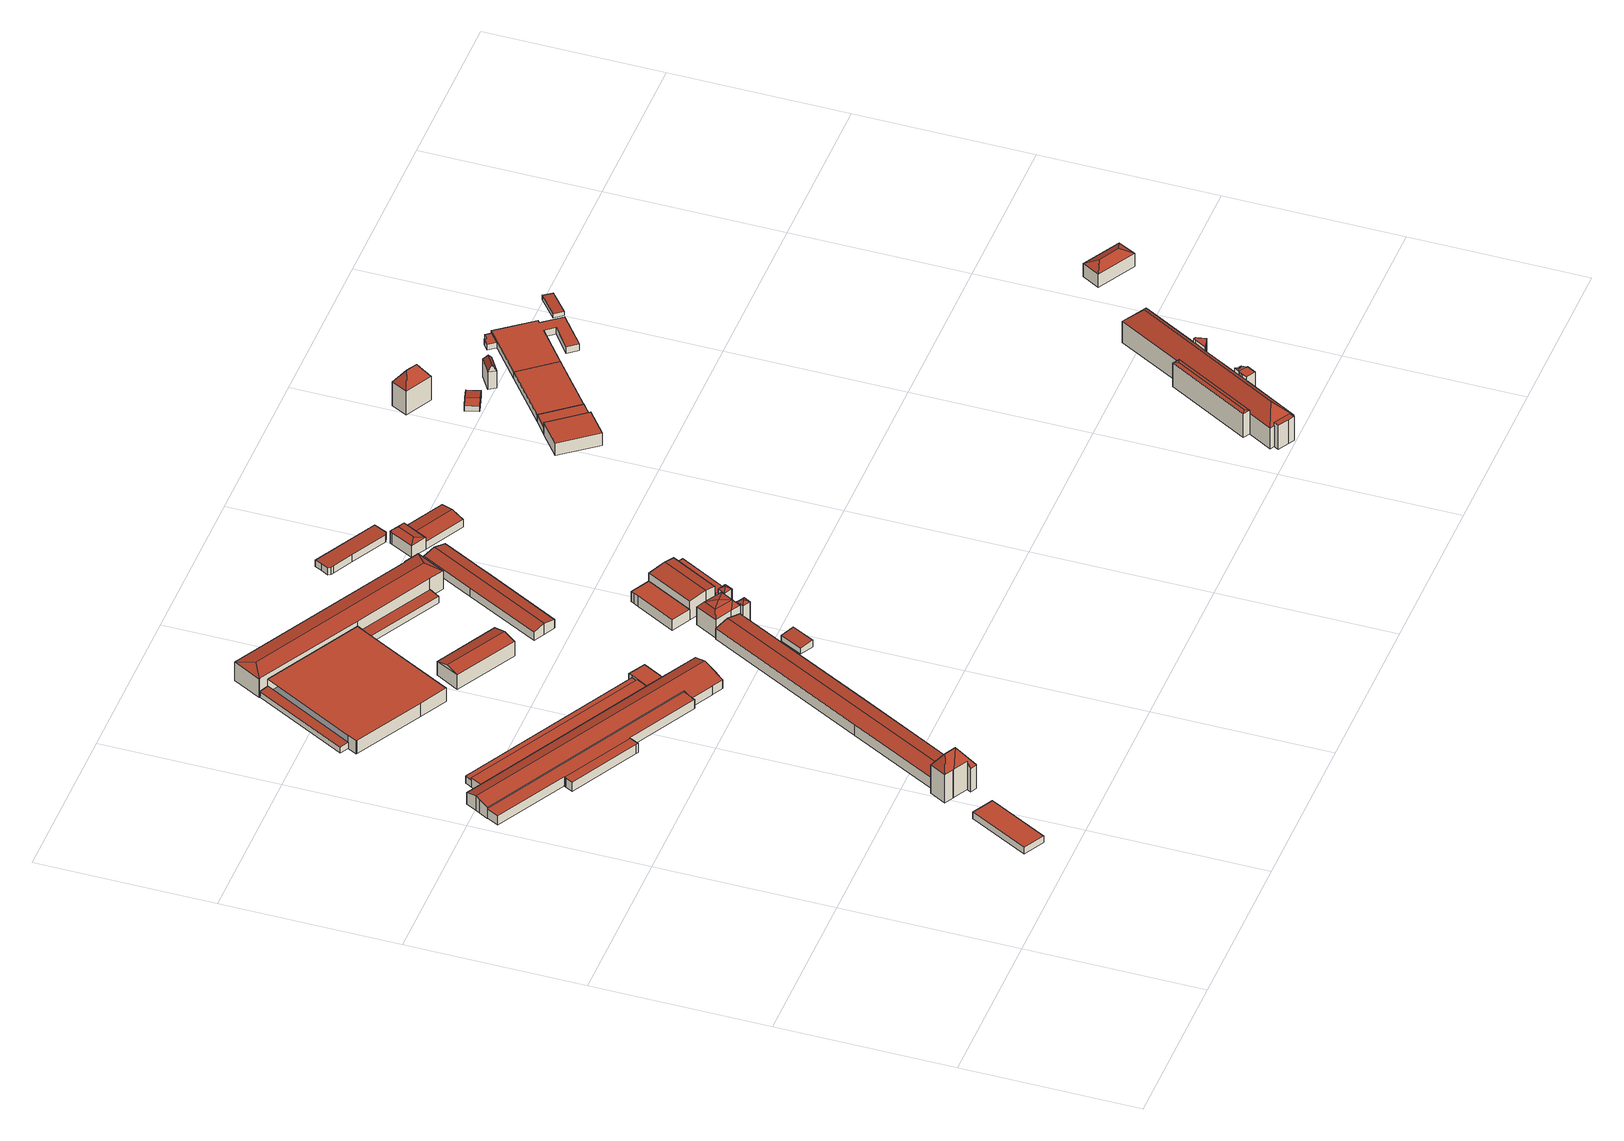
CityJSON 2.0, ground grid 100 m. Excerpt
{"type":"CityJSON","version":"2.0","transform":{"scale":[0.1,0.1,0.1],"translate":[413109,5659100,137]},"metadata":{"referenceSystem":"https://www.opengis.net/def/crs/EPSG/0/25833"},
"CityObjects":{
"building1":{"type":"Building","attributes":{"Dachtyp_tdc":"tdcLeanToRoof","Gemeindeschluessel":14612000,"Dachneigung":0,"QualitaetDacherkennung":100,"Geometrietyp2DReferenz":"3000","measuredHeight":4.29,"function":"31001_2463","roofType":"2100"},"geometry":[{"type":"Solid","lod":"2","boundaries":[[[[0,1,2,3]],[[1,4,5,2]],[[4,6,7,5]],[[6,0,3,7]],[[6,4,1,0]],[[3,2,5,7]]]],"semantics":{"surfaces":[{"type":"WallSurface"},{"type":"RoofSurface"},{"type":"GroundSurface"}],"values":[[0,0,0,0,1,2]]}}]},
"building2":{"type":"Building","attributes":{"Dachtyp_tdc":"tdcHipRoof","Gemeindeschluessel":14612000,"Dachneigung":55.74,"QualitaetDacherkennung":100,"Geometrietyp2DReferenz":"3000","measuredHeight":26.6,"function":"31001_9998","roofType":"3200"},"geometry":[{"type":"Solid","lod":"2","boundaries":[[[[8,9,10,11]],[[9,12,13,10]],[[12,14,15,13]],[[14,16,17,15]],[[16,18,19,17]],[[18,20,21,19]],[[20,22,23,21]],[[22,24,25,23]],[[24,26,27,25]],[[26,28,29,27]],[[28,30,31,29]],[[30,32,33,31]],[[32,8,11,33]],[[28,26,24,22,34]],[[16,14,35]],[[22,20,35,34]],[[20,18,16,35]],[[14,12,9,34,35]],[[9,8,32,30,28,34]],[[11,10,13,15,17,19,21,23,25,27,29,31,33]]]],"semantics":{"surfaces":[{"type":"WallSurface"},{"type":"RoofSurface"},{"type":"GroundSurface"}],"values":[[0,0,0,0,0,0,0,0,0,0,0,0,0,1,1,1,1,1,1,2]]}}]},
"building3":{"type":"Building","attributes":{"Gemeindeschluessel":14612000,"QualitaetDacherkennung":100,"Geometrietyp2DReferenz":"3000","function":"31001_9998","roofType":"9999"},"children":["building3-1","building3-2","building3-3"]},
"building3-1":{"type":"BuildingPart","attributes":{"Dachtyp_tdc":"tdcGableRoof","Dachneigung":16.33,"QualitaetDacherkennung":100,"Geometrietyp2DReferenz":"3000","measuredHeight":9.62,"roofType":"3100"},"parents":["building3"],"geometry":[{"type":"MultiSurface","lod":"2","boundaries":[[[36,37,38,39]],[[37,40,41,38]],[[40,42,43,41]],[[42,44,45,43]],[[44,46,47,45]],[[46,48,49,47]],[[48,50,51,49]],[[50,52,53,51]],[[52,54,55,53]],[[54,56,57,55]],[[56,58,59,57]],[[58,60,61,62,59]],[[63,64,65,66]],[[63,67,68,64]],[[67,69,70,68]],[[69,71,72,70]],[[71,73,74,72]],[[73,36,39,74]],[[69,67,63,75,76,77,60,58,56,54,52,50,48,46,44]],[[44,42,40,37,36,73,71,69]],[[39,38,41,43,45,47,49,51,53,55,57,59,62,78,79,64,68,70,72,74]]],"semantics":{"surfaces":[{"type":"WallSurface"},{"type":"RoofSurface"},{"type":"GroundSurface"}],"values":[0,0,0,0,0,0,0,0,0,0,0,0,0,0,0,0,0,0,1,1,2]}}]},
"building3-2":{"type":"BuildingPart","attributes":{"Dachtyp_tdc":"tdcPolyFlatRoof","Dachneigung":0,"QualitaetDacherkennung":100,"Geometrietyp2DReferenz":"3000","measuredHeight":5.98,"roofType":"1000"},"parents":["building3"],"geometry":[{"type":"MultiSurface","lod":"2","boundaries":[[[80,81,82,83]],[[81,84,85,82]],[[84,86,87,85]],[[86,88,89,87]],[[88,90,91,89]],[[92,93,94,95]],[[93,96,97,94]],[[96,98,99,97]],[[98,66,65,99]],[[100,80,83,61,60]],[[100,77,101,102,66,98,96,93,92,103,90,88,86,84,81,80]],[[83,82,85,87,89,91,104,95,94,97,99,65,105,106,61]]],"semantics":{"surfaces":[{"type":"WallSurface"},{"type":"RoofSurface"},{"type":"GroundSurface"}],"values":[0,0,0,0,0,0,0,0,0,0,1,2]}}]},
"building3-3":{"type":"BuildingPart","attributes":{"Dachtyp_tdc":"tdcPolyFlatRoof","Dachneigung":0,"QualitaetDacherkennung":100,"Geometrietyp2DReferenz":"3000","measuredHeight":6,"roofType":"1000"},"parents":["building3"],"geometry":[{"type":"MultiSurface","lod":"2","boundaries":[[[107,108,109,110]],[[108,92,95,109]],[[90,111,112,91]],[[111,113,114,112]],[[113,115,116,114]],[[115,107,110,116]],[[115,113,111,90,103,92,108,107]],[[110,109,95,104,91,112,114,116]]],"semantics":{"surfaces":[{"type":"WallSurface"},{"type":"RoofSurface"},{"type":"GroundSurface"}],"values":[0,0,0,0,0,0,1,2]}}]},
"building4":{"type":"Building","attributes":{"Gemeindeschluessel":14612000,"QualitaetDacherkennung":100,"Geometrietyp2DReferenz":"3000","function":"31001_9998","roofType":"9999"},"children":["building4-1","building4-2"]},
"building4-1":{"type":"BuildingPart","attributes":{"Dachtyp_tdc":"tdcLeanToRoof","Dachneigung":0,"QualitaetDacherkennung":100,"Geometrietyp2DReferenz":"3000","measuredHeight":4.91,"roofType":"2100"},"parents":["building4"],"geometry":[{"type":"MultiSurface","lod":"2","boundaries":[[[117,118,119,120]],[[118,121,122,119]],[[121,118,117,123]],[[124,120,119,122]],[[123,117,120,124]]],"semantics":{"surfaces":[{"type":"WallSurface"},{"type":"RoofSurface"},{"type":"GroundSurface"}],"values":[0,0,1,2,0]}}]},
"building4-2":{"type":"BuildingPart","attributes":{"Dachtyp_tdc":"tdcLeanToRoof","Dachneigung":0,"QualitaetDacherkennung":100,"Geometrietyp2DReferenz":"3000","measuredHeight":5.97,"roofType":"2100"},"parents":["building4"],"geometry":[{"type":"MultiSurface","lod":"2","boundaries":[[[125,126,127,122,121]],[[126,128,129,127]],[[128,130,123,124,129]],[[130,128,126,125]],[[122,127,129,124]]],"semantics":{"surfaces":[{"type":"WallSurface"},{"type":"RoofSurface"},{"type":"GroundSurface"}],"values":[0,0,0,1,2]}}]},
"building5":{"type":"Building","attributes":{"Gemeindeschluessel":14612000,"Geometrietyp2DReferenz":"3000","function":"31001_2000","roofType":"9999"},"children":["building5-1","building5-2"]},
"building5-1":{"type":"BuildingPart","attributes":{"Dachtyp_tdc":"tdcPolyFlatRoof","Dachneigung":5.39,"QualitaetDacherkennung":80,"Geometrietyp2DReferenz":"3000","measuredHeight":4.21,"roofType":"2100"},"parents":["building5"],"geometry":[{"type":"MultiSurface","lod":"2","boundaries":[[[131,132,133,134]],[[132,131,135,136]],[[137,138,134,133]],[[136,135,138,137]],[[135,131,134,138]]],"semantics":{"surfaces":[{"type":"WallSurface"},{"type":"RoofSurface"},{"type":"GroundSurface"}],"values":[0,1,2,0,0]}}]},
"building5-2":{"type":"BuildingPart","attributes":{"Dachtyp_tdc":"tdcPolyFlatRoof","Dachneigung":0,"QualitaetDacherkennung":32,"Geometrietyp2DReferenz":"3000","measuredHeight":8.88,"roofType":"1000"},"parents":["building5"],"geometry":[{"type":"MultiSurface","lod":"2","boundaries":[[[139,140,141,133,132]],[[140,142,143,141]],[[142,144,145,143]],[[144,146,147,145]],[[146,148,149,147]],[[148,150,151,149]],[[150,152,136,137,151]],[[150,148,146,144,142,140,139,152]],[[137,133,141,143,145,147,149,151]]],"semantics":{"surfaces":[{"type":"WallSurface"},{"type":"RoofSurface"},{"type":"GroundSurface"}],"values":[0,0,0,0,0,0,0,1,2]}}]},
"building6":{"type":"Building","attributes":{"Dachtyp_tdc":"tdcGableRoof","Gemeindeschluessel":14612000,"Dachneigung":13.16,"QualitaetDacherkennung":100,"Geometrietyp2DReferenz":"3000","measuredHeight":9.13,"function":"31001_9998","roofType":"3100"},"geometry":[{"type":"Solid","lod":"2","boundaries":[[[[153,154,155,156]],[[154,157,158,155]],[[157,159,160,158]],[[159,161,162,160]],[[161,163,164,162]],[[163,165,166,164]],[[165,167,168,166]],[[167,169,170,168]],[[169,153,156,170]],[[165,163,161,159,157,154]],[[154,153,169,167,165]],[[156,155,158,160,162,164,166,168,170]]]],"semantics":{"surfaces":[{"type":"WallSurface"},{"type":"RoofSurface"},{"type":"GroundSurface"}],"values":[[0,0,0,0,0,0,0,0,0,1,1,2]]}}]},
"building7":{"type":"Building","attributes":{"Dachtyp_tdc":"tdcLeanToRoof","Gemeindeschluessel":14612000,"Dachneigung":0,"QualitaetDacherkennung":100,"Geometrietyp2DReferenz":"3000","measuredHeight":6.15,"function":"31001_9998","roofType":"2100"},"geometry":[{"type":"Solid","lod":"2","boundaries":[[[[171,172,38,173]],[[172,126,39,38]],[[126,174,175,39]],[[174,176,177,175]],[[176,171,173,177]],[[176,174,126,172,171]],[[173,38,39,175,177]]]],"semantics":{"surfaces":[{"type":"WallSurface"},{"type":"RoofSurface"},{"type":"GroundSurface"}],"values":[[0,0,0,0,0,1,2]]}}]},
"building8":{"type":"Building","attributes":{"Dachtyp_tdc":"tdcGableRoof","Gemeindeschluessel":14612000,"Dachneigung":15.53,"QualitaetDacherkennung":88,"Geometrietyp2DReferenz":"3000","measuredHeight":11.52,"function":"31001_2000","roofType":"3100"},"geometry":[{"type":"Solid","lod":"2","boundaries":[[[[178,179,180,181]],[[179,182,183,180]],[[182,184,185,183]],[[184,178,181,185]],[[182,179,186]],[[178,184,187]],[[179,178,187,186]],[[184,182,186,187]],[[181,180,183,185]]]],"semantics":{"surfaces":[{"type":"WallSurface"},{"type":"RoofSurface"},{"type":"GroundSurface"}],"values":[[0,0,0,0,0,0,1,1,2]]}}]},
"building9":{"type":"Building","attributes":{"Dachtyp_tdc":"tdcFreeFormRoof","Gemeindeschluessel":14612000,"Dachneigung":11.73,"QualitaetDacherkennung":94,"Geometrietyp2DReferenz":"3000","measuredHeight":14.1,"function":"31001_2000","roofType":"5000"},"geometry":[{"type":"Solid","lod":"2","boundaries":[[[[188,189,190,191]],[[189,192,193,190]],[[192,194,195,193]],[[194,196,197,195]],[[196,198,199,197]],[[198,200,201,199]],[[200,202,203,201]],[[202,204,205,203]],[[204,188,191,205]],[[206,207,204,202]],[[192,208,194]],[[194,208,206,202,200,198,196]],[[192,189,209,207,206,208]],[[204,207,209,188]],[[188,209,189]],[[191,190,193,195,197,199,201,203,205]]]],"semantics":{"surfaces":[{"type":"WallSurface"},{"type":"RoofSurface"},{"type":"GroundSurface"}],"values":[[0,0,0,0,0,0,0,0,0,1,1,1,1,0,0,2]]}}]},
"building10":{"type":"Building","attributes":{"Dachtyp_tdc":"tdcLeanToRoof","Gemeindeschluessel":14612000,"Dachneigung":5.66,"QualitaetDacherkennung":100,"Geometrietyp2DReferenz":"3000","measuredHeight":4.51,"function":"31001_9998","roofType":"2100"},"geometry":[{"type":"Solid","lod":"2","boundaries":[[[[210,211,212,213]],[[211,214,215,212]],[[214,216,217,215]],[[216,210,213,217]],[[216,214,211,210]],[[213,212,215,217]]]],"semantics":{"surfaces":[{"type":"WallSurface"},{"type":"RoofSurface"},{"type":"GroundSurface"}],"values":[[0,0,0,0,1,2]]}}]},
"building11":{"type":"Building","attributes":{"Dachtyp_tdc":"tdcPolyFlatRoof","Gemeindeschluessel":14612000,"Dachneigung":5.67,"QualitaetDacherkennung":81,"Geometrietyp2DReferenz":"3000","measuredHeight":5.1,"function":"31001_2000","roofType":"2100"},"geometry":[{"type":"Solid","lod":"2","boundaries":[[[[218,219,199,220]],[[219,221,197,199]],[[221,222,223,197]],[[222,218,220,223]],[[222,221,219,218]],[[220,199,197,223]]]],"semantics":{"surfaces":[{"type":"WallSurface"},{"type":"RoofSurface"},{"type":"GroundSurface"}],"values":[[0,0,0,0,1,2]]}}]},
"building12":{"type":"Building","attributes":{"Gemeindeschluessel":14612000,"QualitaetDacherkennung":100,"Geometrietyp2DReferenz":"3000","function":"31001_9998","roofType":"9999"},"children":["building12-1","building12-2","building12-3","building12-4"]},
"building12-1":{"type":"BuildingPart","attributes":{"Dachtyp_tdc":"tdcCutHipRoof","Dachneigung":0,"QualitaetDacherkennung":100,"Geometrietyp2DReferenz":"3000","measuredHeight":15.32,"roofType":"9999"},"parents":["building12"],"geometry":[{"type":"MultiSurface","lod":"2","boundaries":[[[224,225,226,227]],[[225,228,229,226]],[[228,230,231,229]],[[230,232,233,231]],[[232,234,235,233]],[[236,237,238]],[[237,239,240,241,238]],[[242,243,244]],[[242,245,246,243]],[[245,224,227,246]],[[225,224,247,248]],[[234,232,230,228,248,249]],[[228,225,248]],[[242,250,251,239,237,236,234,249,252]],[[224,245,252,247]],[[245,242,252]],[[227,226,229,231,233,235,238,241,243,246]]],"semantics":{"surfaces":[{"type":"WallSurface"},{"type":"RoofSurface"},{"type":"GroundSurface"}],"values":[0,0,0,0,0,0,0,0,0,0,1,1,1,1,1,1,2]}}]},
"building12-2":{"type":"BuildingPart","attributes":{"Dachtyp_tdc":"tdcPyramidRoof","Dachneigung":15.28,"QualitaetDacherkennung":100,"Geometrietyp2DReferenz":"3000","measuredHeight":1.1,"roofType":"3500"},"parents":["building12"],"geometry":[{"type":"MultiSurface","lod":"2","boundaries":[[[249,248,253]],[[252,249,253]],[[247,252,253]],[[248,247,253]]],"semantics":{"surfaces":[{"type":"RoofSurface"}],"values":[0,0,0,0]}}]},
"building12-3":{"type":"BuildingPart","attributes":{"Dachtyp_tdc":"tdcPyramidRoof","Dachneigung":34.06,"QualitaetDacherkennung":100,"Geometrietyp2DReferenz":"3000","measuredHeight":14.38,"roofType":"3500"},"parents":["building12"],"geometry":[{"type":"MultiSurface","lod":"2","boundaries":[[[254,255,256,233]],[[255,257,258,256]],[[257,259,260,258]],[[259,261,260]],[[261,262,263,260]],[[262,264,265,263]],[[264,266,238,265]],[[266,236,238]],[[267,254,233,235,234]],[[261,259,257,255,268]],[[264,262,261,268]],[[266,264,268]],[[255,254,267,266,268]],[[233,256,258,260,263,265,238,235]]],"semantics":{"surfaces":[{"type":"WallSurface"},{"type":"RoofSurface"},{"type":"GroundSurface"}],"values":[0,0,0,0,0,0,0,0,0,1,1,1,1,2]}}]},
"building12-4":{"type":"BuildingPart","attributes":{"Dachtyp_tdc":"tdcPyramidRoof","Dachneigung":34.48,"QualitaetDacherkennung":100,"Geometrietyp2DReferenz":"3000","measuredHeight":14.36,"roofType":"3500"},"parents":["building12"],"geometry":[{"type":"MultiSurface","lod":"2","boundaries":[[[269,270,271,272]],[[270,273,274,271]],[[273,275,276,274]],[[275,277,244,276]],[[277,242,244]],[[278,279,280,279,281]],[[273,270,269,278,281]],[[275,273,281]],[[279,277,275,281]],[[282,240,282,283,272,271,274,276,244]],[[279,280,251,240,282,250]],[[280,279,282,240,239]],[[279,278,283,282]],[[278,269,272,283]]],"semantics":{"surfaces":[{"type":"WallSurface"},{"type":"RoofSurface"},{"type":"GroundSurface"}],"values":[0,0,0,0,0,1,1,1,1,2,0,0,0,0]}}]},
"building13":{"type":"Building","attributes":{"Dachtyp_tdc":"tdcLeanToRoof","Gemeindeschluessel":14612000,"Dachneigung":0,"QualitaetDacherkennung":100,"Geometrietyp2DReferenz":"3000","measuredHeight":6.89,"function":"31001_9998","roofType":"2100"},"geometry":[{"type":"Solid","lod":"2","boundaries":[[[[284,285,286,287]],[[285,288,289,286]],[[288,290,291,289]],[[290,292,293,291]],[[292,294,295,293]],[[294,284,287,295]],[[294,292,290,288,285,284]],[[287,286,289,291,293,295]]]],"semantics":{"surfaces":[{"type":"WallSurface"},{"type":"RoofSurface"},{"type":"GroundSurface"}],"values":[[0,0,0,0,0,0,1,2]]}}]},
"building14":{"type":"Building","attributes":{"Dachtyp_tdc":"tdcGableRoof","Gemeindeschluessel":14612000,"Dachneigung":13.91,"QualitaetDacherkennung":52,"Geometrietyp2DReferenz":"3000","measuredHeight":7.28,"function":"31001_2000","roofType":"3100"},"geometry":[{"type":"Solid","lod":"2","boundaries":[[[[296,297,298,299]],[[297,300,301,298]],[[300,302,303,301]],[[302,304,305,303]],[[304,306,307,305]],[[306,308,309,307]],[[308,310,311,309]],[[310,312,313,311]],[[312,314,315,313]],[[314,296,299,315]],[[310,308,306,304,302]],[[302,300,297,296,314,312,310]],[[299,298,301,303,305,307,309,311,313,315]]]],"semantics":{"surfaces":[{"type":"WallSurface"},{"type":"RoofSurface"},{"type":"GroundSurface"}],"values":[[0,0,0,0,0,0,0,0,0,0,1,1,2]]}}]},
"building15":{"type":"Building","attributes":{"Dachtyp_tdc":"tdcGableRoof","Gemeindeschluessel":14612000,"Dachneigung":6.06,"QualitaetDacherkennung":100,"Geometrietyp2DReferenz":"3000","measuredHeight":13.35,"function":"31001_9998","roofType":"3100"},"geometry":[{"type":"Solid","lod":"2","boundaries":[[[[316,317,286,318]],[[317,319,287,286]],[[319,320,321,287]],[[320,322,323,321]],[[322,324,325,323]],[[324,316,318,325]],[[320,319,317,316]],[[316,324,322,320]],[[318,286,287,321,323,325]]]],"semantics":{"surfaces":[{"type":"WallSurface"},{"type":"RoofSurface"},{"type":"GroundSurface"}],"values":[[0,0,0,0,0,0,1,1,2]]}}]},
"building16":{"type":"Building","attributes":{"Dachtyp_tdc":"tdcLeanToRoof","Gemeindeschluessel":14612000,"Dachneigung":0,"QualitaetDacherkennung":100,"Geometrietyp2DReferenz":"3000","measuredHeight":8.38,"function":"31001_9998","roofType":"2100"},"geometry":[{"type":"Solid","lod":"2","boundaries":[[[[326,327,328,329]],[[327,330,331,328]],[[330,332,333,331]],[[332,334,335,333]],[[334,326,329,335]],[[334,332,330,327,326]],[[329,328,331,333,335]]]],"semantics":{"surfaces":[{"type":"WallSurface"},{"type":"RoofSurface"},{"type":"GroundSurface"}],"values":[[0,0,0,0,0,1,2]]}}]},
"building17":{"type":"Building","attributes":{"Dachtyp_tdc":"tdcPolyFlatRoof","Gemeindeschluessel":14612000,"Dachneigung":2.64,"QualitaetDacherkennung":80,"Geometrietyp2DReferenz":"3000","measuredHeight":4.69,"function":"31001_2000","roofType":"2100"},"geometry":[{"type":"Solid","lod":"2","boundaries":[[[[336,337,338,339]],[[337,340,341,338]],[[340,342,343,341]],[[342,344,345,343]],[[344,346,347,345]],[[346,348,349,347]],[[348,350,351,349]],[[350,352,353,351]],[[352,336,339,353]],[[352,350,348,346,344,342,340,337,336]],[[339,338,341,343,345,347,349,351,353]]]],"semantics":{"surfaces":[{"type":"WallSurface"},{"type":"RoofSurface"},{"type":"GroundSurface"}],"values":[[0,0,0,0,0,0,0,0,0,1,2]]}}]},
"building18":{"type":"Building","attributes":{"Dachtyp_tdc":"tdcFreeFormRoof","Gemeindeschluessel":14612000,"Dachneigung":10.06,"QualitaetDacherkennung":84,"Geometrietyp2DReferenz":"3000","measuredHeight":8.62,"function":"31001_2000","roofType":"5000"},"geometry":[{"type":"Solid","lod":"2","boundaries":[[[[354,355,356,357]],[[355,358,359,356]],[[358,360,361,359]],[[360,362,363,361]],[[362,354,357,363]],[[362,364,365]],[[354,366,355]],[[365,364,360,358,355,366]],[[354,362,365,366]],[[362,360,364]],[[357,356,359,361,363]]]],"semantics":{"surfaces":[{"type":"WallSurface"},{"type":"RoofSurface"},{"type":"GroundSurface"}],"values":[[0,0,0,0,0,1,1,1,1,0,2]]}}]},
"building19":{"type":"Building","attributes":{"Dachtyp_tdc":"tdcGableRoof","Gemeindeschluessel":14612000,"Dachneigung":10.04,"QualitaetDacherkennung":62,"Geometrietyp2DReferenz":"3000","measuredHeight":6.48,"function":"31001_2000","roofType":"3100"},"geometry":[{"type":"Solid","lod":"2","boundaries":[[[[367,368,357,369]],[[368,370,363,357]],[[370,371,372,363]],[[371,367,369,372]],[[370,368,373]],[[367,371,374]],[[368,367,374,373]],[[371,370,373,374]],[[369,357,363,372]]]],"semantics":{"surfaces":[{"type":"WallSurface"},{"type":"RoofSurface"},{"type":"GroundSurface"}],"values":[[0,0,0,0,0,0,1,1,2]]}}]},
"building20":{"type":"Building","attributes":{"Dachtyp_tdc":"tdcPolyFlatRoof","Gemeindeschluessel":14612000,"Dachneigung":0,"QualitaetDacherkennung":82,"Geometrietyp2DReferenz":"3000","measuredHeight":8.18,"function":"31001_2000","roofType":"1000"},"geometry":[{"type":"Solid","lod":"2","boundaries":[[[[375,376,377,378]],[[376,379,380,377]],[[379,381,382,380]],[[381,375,378,382]],[[381,379,376,375]],[[378,377,380,382]]]],"semantics":{"surfaces":[{"type":"WallSurface"},{"type":"RoofSurface"},{"type":"GroundSurface"}],"values":[[0,0,0,0,1,2]]}}]},
"building21":{"type":"Building","attributes":{"Dachtyp_tdc":"tdcPolyFlatRoof","Gemeindeschluessel":14612000,"Dachneigung":0,"QualitaetDacherkennung":88,"Geometrietyp2DReferenz":"3000","measuredHeight":4.68,"function":"31001_2000","roofType":"1000"},"geometry":[{"type":"Solid","lod":"2","boundaries":[[[[383,384,385,386]],[[384,387,388,385]],[[387,389,390,388]],[[389,383,386,390]],[[389,387,384,383]],[[386,385,388,390]]]],"semantics":{"surfaces":[{"type":"WallSurface"},{"type":"RoofSurface"},{"type":"GroundSurface"}],"values":[[0,0,0,0,1,2]]}}]},
"building22":{"type":"Building","attributes":{"Dachtyp_tdc":"tdcFreeFormRoof","Gemeindeschluessel":14612000,"Dachneigung":56.58,"QualitaetDacherkennung":81,"Geometrietyp2DReferenz":"3000","measuredHeight":23.58,"function":"31001_9998","roofType":"5000"},"geometry":[{"type":"Solid","lod":"2","boundaries":[[[[391,392,393,394]],[[392,395,396,393]],[[395,397,398,396]],[[397,399,400,398]],[[399,391,394,400]],[[401,397,395]],[[391,399,402,403,392]],[[392,403,401,395]],[[403,402,397,401]],[[399,397,402]],[[394,393,396,398,400]]]],"semantics":{"surfaces":[{"type":"WallSurface"},{"type":"RoofSurface"},{"type":"GroundSurface"}],"values":[[0,0,0,0,0,1,1,1,1,0,2]]}}]},
"building23":{"type":"Building","attributes":{"Gemeindeschluessel":14612000,"Dachtyp_tdc":"tdcGableRoof","Dachneigung":11.52,"QualitaetDacherkennung":11,"Geometrietyp2DReferenz":"3000","measuredHeight":5.44,"function":"31001_2000","roofType":"3100"},"geometry":[{"type":"Solid","lod":"2","boundaries":[[[[404,405,406,407]],[[405,408,409,406]],[[408,410,411,409]],[[410,404,407,411]],[[408,405,412]],[[404,410,413]],[[405,404,413,412]],[[410,408,412,413]],[[407,406,409,411]]]],"semantics":{"surfaces":[{"type":"WallSurface"},{"type":"RoofSurface"},{"type":"GroundSurface"}],"values":[[0,0,0,0,0,0,1,1,2]]}}]},
"building24":{"type":"Building","attributes":{"Dachtyp_tdc":"tdcPolyFlatRoof","Gemeindeschluessel":14612000,"Dachneigung":0,"QualitaetDacherkennung":42,"Geometrietyp2DReferenz":"3000","measuredHeight":4.27,"function":"31001_2000","roofType":"1000"},"geometry":[{"type":"Solid","lod":"2","boundaries":[[[[414,415,386,416]],[[415,417,390,386]],[[417,418,419,390]],[[418,414,416,419]],[[418,417,415,414]],[[416,386,390,419]]]],"semantics":{"surfaces":[{"type":"WallSurface"},{"type":"RoofSurface"},{"type":"GroundSurface"}],"values":[[0,0,0,0,1,2]]}}]},
"building25":{"type":"Building","attributes":{"Dachtyp_tdc":"tdcFreeFormRoof","Gemeindeschluessel":14612000,"Dachneigung":61.06,"QualitaetDacherkennung":7,"Geometrietyp2DReferenz":"3000","measuredHeight":15.74,"function":"31001_2000","roofType":"5000"},"geometry":[{"type":"Solid","lod":"2","boundaries":[[[[420,421,422,423]],[[421,424,425,422]],[[424,426,427,425]],[[426,420,423,427]],[[428,429,426,424]],[[428,424,421]],[[429,428,421,420]],[[429,420,426]],[[423,422,425,427]]]],"semantics":{"surfaces":[{"type":"WallSurface"},{"type":"RoofSurface"},{"type":"GroundSurface"}],"values":[[0,0,0,0,1,1,1,0,2]]}}]},
"building26":{"type":"Building","attributes":{"name":"Graf-Stauffenberg-Kaserne","Gemeindeschluessel":14612000,"Geometrietyp2DReferenz":"3000","function":"31001_3073","roofType":"9999"},"children":["building26-1","building26-2","building26-3","building26-4","building26-5","building26-6","building26-7"]},
"building26-1":{"type":"BuildingPart","attributes":{"Dachtyp_tdc":"tdcPolyFlatRoof","Dachneigung":0,"QualitaetDacherkennung":55,"Geometrietyp2DReferenz":"3000","measuredHeight":4.3,"roofType":"1000"},"parents":["building26"],"geometry":[{"type":"MultiSurface","lod":"2","boundaries":[[[430,431,432,433]],[[431,434,435,432]],[[434,436,437,435]],[[436,438,439,437]],[[438,440,441,439]],[[440,442,443,441]],[[442,444,445,443]],[[442,440,438,436,434,431,430,444]],[[445,433,432,435,437,439,441,443]]],"semantics":{"surfaces":[{"type":"WallSurface"},{"type":"RoofSurface"},{"type":"GroundSurface"}],"values":[0,0,0,0,0,0,0,1,2]}}]},
"building26-2":{"type":"BuildingPart","attributes":{"Dachtyp_tdc":"tdcFreeFormRoof","Dachneigung":12.53,"QualitaetDacherkennung":23,"Geometrietyp2DReferenz":"3000","measuredHeight":16.25,"roofType":"5000"},"parents":["building26"],"geometry":[{"type":"MultiSurface","lod":"2","boundaries":[[[446,447,448,449,450]],[[447,451,452,448]],[[451,453,454,455,452]],[[456,453,451]],[[457,456,451,447]],[[457,447,446]],[[456,457,446,453]],[[449,448,452,455]]],"semantics":{"surfaces":[{"type":"WallSurface"},{"type":"RoofSurface"},{"type":"GroundSurface"}],"values":[0,0,0,1,1,1,1,2]}}]},
"building26-3":{"type":"BuildingPart","attributes":{"Dachtyp_tdc":"tdcPolyFlatRoof","Dachneigung":0,"QualitaetDacherkennung":30,"Geometrietyp2DReferenz":"3000","measuredHeight":16.17,"roofType":"1000"},"parents":["building26"],"geometry":[{"type":"MultiSurface","lod":"2","boundaries":[[[458,459,430,433,460]],[[461,462,463,464,445,444]],[[465,458,460,466,467]],[[465,462,461,459,458]],[[460,433,445,464,466]]],"semantics":{"surfaces":[{"type":"WallSurface"},{"type":"RoofSurface"},{"type":"GroundSurface"}],"values":[0,0,0,1,2]}}]},
"building26-4":{"type":"BuildingPart","attributes":{"Dachtyp_tdc":"tdcHipRoof","Dachneigung":44.81,"QualitaetDacherkennung":47,"Geometrietyp2DReferenz":"3000","measuredHeight":21.94,"roofType":"3200"},"parents":["building26"],"geometry":[{"type":"MultiSurface","lod":"2","boundaries":[[[463,468,469,464]],[[470,471,472,473]],[[471,474,475,472]],[[476,477,478,479]],[[477,450,449,478]],[[454,480,481,455]],[[480,482,483,481]],[[482,467,466,483]],[[482,480,484]],[[477,476,474,471,485]],[[480,454,450,477,485,484]],[[471,470,486,468,463,467,482,484,485]],[[464,469,487,473,472,475,479,478,449,455,481,483,466]]],"semantics":{"surfaces":[{"type":"WallSurface"},{"type":"RoofSurface"},{"type":"GroundSurface"}],"values":[0,0,0,0,0,0,0,0,1,1,1,1,2]}}]},
"building26-5":{"type":"BuildingPart","attributes":{"Dachtyp_tdc":"tdcFreeFormRoof","Dachneigung":50.34,"QualitaetDacherkennung":3,"Geometrietyp2DReferenz":"3000","measuredHeight":17.56,"roofType":"5000"},"parents":["building26"],"geometry":[{"type":"MultiSurface","lod":"2","boundaries":[[[488,489,490,491]],[[489,492,493,490]],[[492,494,495,496,493]],[[497,498,499,469,468]],[[498,488,491,499]],[[500,494,501,502,503]],[[494,492,489,488,501]],[[488,498,502,501]],[[498,497,503,502]],[[497,500,503]],[[491,490,493,496,487,469,499]]],"semantics":{"surfaces":[{"type":"WallSurface"},{"type":"RoofSurface"},{"type":"GroundSurface"}],"values":[0,0,0,0,0,1,1,1,1,1,2]}}]},
"building26-6":{"type":"BuildingPart","attributes":{"Dachtyp_tdc":"tdcPolyFlatRoof","Dachneigung":3.56,"QualitaetDacherkennung":57,"Geometrietyp2DReferenz":"3000","measuredHeight":16.07,"roofType":"2100"},"parents":["building26"],"geometry":[{"type":"MultiSurface","lod":"2","boundaries":[[[504,505,506,475,474]],[[505,507,508,506]],[[507,509,510,508]],[[507,505,504,511,509]],[[510,479,475,506,508]],[[509,511,476,479,510]]],"semantics":{"surfaces":[{"type":"WallSurface"},{"type":"RoofSurface"},{"type":"GroundSurface"}],"values":[0,0,0,1,2,0]}}]},
"building26-7":{"type":"BuildingPart","attributes":{"Dachtyp_tdc":"tdcPolyFlatRoof","Dachneigung":0,"QualitaetDacherkennung":28,"Geometrietyp2DReferenz":"3000","measuredHeight":16.11,"roofType":"1000"},"parents":["building26"],"geometry":[{"type":"MultiSurface","lod":"2","boundaries":[[[512,513,470,473,514]],[[495,515,516,496]],[[515,512,514,516]],[[515,495,517,513,512]],[[514,473,487,496,516]]],"semantics":{"surfaces":[{"type":"WallSurface"},{"type":"RoofSurface"},{"type":"GroundSurface"}],"values":[0,0,0,1,2]}}]},
"building27":{"type":"Building","attributes":{"Dachtyp_tdc":"tdcPolyFlatRoof","Gemeindeschluessel":14612000,"Dachneigung":0,"QualitaetDacherkennung":32,"Geometrietyp2DReferenz":"3000","measuredHeight":4.21,"function":"31001_2000","roofType":"1000"},"geometry":[{"type":"Solid","lod":"2","boundaries":[[[[518,519,520,521]],[[519,522,523,520]],[[522,524,525,523]],[[524,526,527,525]],[[526,414,416,527]],[[414,418,419,416]],[[418,528,529,419]],[[528,530,531,529]],[[530,532,533,531]],[[532,518,521,533]],[[532,530,528,418,414,526,524,522,519,518]],[[521,520,523,525,527,416,419,529,531,533]]]],"semantics":{"surfaces":[{"type":"WallSurface"},{"type":"RoofSurface"},{"type":"GroundSurface"}],"values":[[0,0,0,0,0,0,0,0,0,0,1,2]]}}]},
"building28":{"type":"Building","attributes":{"Dachtyp_tdc":"tdcPolyFlatRoof","Gemeindeschluessel":14612000,"Dachneigung":0,"QualitaetDacherkennung":58,"Geometrietyp2DReferenz":"3000","measuredHeight":3.59,"function":"31001_2000","roofType":"1000"},"geometry":[{"type":"Solid","lod":"2","boundaries":[[[[534,535,536,537]],[[535,538,539,536]],[[538,540,541,539]],[[540,542,543,541]],[[542,544,545,543]],[[544,534,537,545]],[[544,542,540,538,535,534]],[[537,536,539,541,543,545]]]],"semantics":{"surfaces":[{"type":"WallSurface"},{"type":"RoofSurface"},{"type":"GroundSurface"}],"values":[[0,0,0,0,0,0,1,2]]}}]},
"building29":{"type":"Building","attributes":{"Dachtyp_tdc":"tdcPolyFlatRoof","Gemeindeschluessel":14612000,"Dachneigung":2.96,"QualitaetDacherkennung":75,"Geometrietyp2DReferenz":"3000","measuredHeight":2.71,"function":"31001_2000","roofType":"2100"},"geometry":[{"type":"Solid","lod":"2","boundaries":[[[[546,547,548,549]],[[547,550,551,548]],[[550,552,553,551]],[[552,546,549,553]],[[552,550,547,546]],[[549,548,551,553]]]],"semantics":{"surfaces":[{"type":"WallSurface"},{"type":"RoofSurface"},{"type":"GroundSurface"}],"values":[[0,0,0,0,1,2]]}}]},
"building30":{"type":"Building","attributes":{"name":"Graf-Stauffenberg-Kaserne","Dachtyp_tdc":"tdcHipRoof","Gemeindeschluessel":14612000,"Dachneigung":26.07,"QualitaetDacherkennung":84,"Geometrietyp2DReferenz":"3000","measuredHeight":11.55,"function":"31001_3073","roofType":"3200"},"geometry":[{"type":"Solid","lod":"2","boundaries":[[[[554,555,556,557]],[[555,558,559,556]],[[558,560,561,559]],[[560,554,557,561]],[[558,555,562]],[[554,560,563]],[[555,554,563,562]],[[560,558,562,563]],[[557,556,559,561]]]],"semantics":{"surfaces":[{"type":"WallSurface"},{"type":"RoofSurface"},{"type":"GroundSurface"}],"values":[[0,0,0,0,1,1,1,1,2]]}}]}
},
"vertices":[
[1024,514,44],[842,174,44],[842,174,1],[1024,514,1],[722,238,44],[722,238,1],[904,578,44],[904,578,1],
[1101,676,198],[1017,721,198],[1017,721,11],[1101,676,11],[1013,723,198],[1013,723,11],[962,751,198],[962,751,11],[1013,844,198],[1013,844,11],[1014,843,198],[1014,843,11],[1112,791,198],[1112,791,11],[1168,761,198],[1168,761,11],[1126,682,198],[1126,682,11],[1145,671,167],[1145,671,11],[1127,637,167],[1127,637,11],[1126,636,164],[1126,636,11],[1090,655,164],[1090,655,11],[1096,739,277],[1034,772,277],
[1224,2443,126],[1319,2392,126],[1319,2392,51],[1224,2443,51],[1508,2290,126],[1508,2290,51],[1512,2288,126],[1512,2288,51],[1478,2225,147],[1478,2225,51],[1436,2146,121],[1436,2146,51],[1433,2148,121],[1433,2148,51],[1410,2104,107],[1410,2104,51],[1409,2105,107],[1409,2105,51],[1343,2140,107],[1343,2140,51],[1342,2139,106],[1342,2139,51],[1219,2205,106],[1219,2205,51],[1220,2206,107],[1220,2206,53],[1220,2206,51],[38,2903,123],[38,2903,51],[38,2903,53],[38,2903,113],[64,2952,139],[64,2952,51],[78,2976,147],[78,2976,51],[111,3039,127],[111,3039,51],[205,2988,127],[205,2988,51],[1246,2255,123],[1243,2250,121],[1230,2224,113],[1243,2250,51],[1246,2255,51],
[1219,2205,113],[1218,2206,113],[1218,2206,53],[1219,2205,53],[1217,2206,113],[1217,2206,53],[1207,2187,113],[1207,2187,53],[811,2399,113],[811,2399,53],[810,2396,113],[810,2396,53],[406,2612,113],[408,2615,113],[408,2615,53],[406,2612,53],[1,2833,113],[1,2833,53],[37,2901,113],[37,2901,53],[1220,2206,113],[1243,2250,113],[1246,2255,113],[798,2403,113],[798,2403,53],[1246,2255,53],[1243,2250,53],
[379,2562,113],[399,2600,113],[399,2600,53],[379,2562,53],[783,2345,113],[783,2345,53],[772,2351,113],[772,2351,53],[380,2561,113],[380,2561,53],
[264,3098,102],[1283,2551,102],[1283,2551,53],[264,3098,53],[1262,2513,102],[1262,2513,53],[243,3059,102],[243,3059,53],
[1262,2513,113],[1224,2443,113],[1224,2443,53],[205,2988,113],[205,2988,53],[243,3059,113],
[569,4314,90],[616,4289,95],[616,4289,53],[569,4314,53],[280,3780,90],[327,3754,95],[327,3754,53],[280,3780,53],
[616,4289,142],[1164,3993,142],[1164,3993,53],[1132,3934,142],[1132,3934,53],[846,3404,142],[846,3404,53],[689,3488,142],[689,3488,53],[305,3698,142],[305,3698,53],[299,3701,142],[299,3701,53],[327,3754,142],
[1778,2271,114],[1853,2231,134],[1853,2231,43],[1778,2271,43],[1929,2191,114],[1929,2191,43],[1918,2170,114],[1918,2170,43],[1491,1367,113],[1491,1367,43],[1168,761,113],[1168,761,43],[1091,802,134],[1091,802,43],[1014,844,113],[1014,844,43],[1284,1347,114],[1284,1347,43],
[1388,2520,113],[1319,2392,113],[1388,2520,51],[1283,2551,113],[1283,2551,51],[1293,2571,113],[1293,2571,51],
[1305,3192,147],[956,3382,147],[956,3382,53],[1305,3192,53],[1029,3515,146],[1029,3515,53],[1378,3326,146],[1378,3326,53],[992,3448,168],[1341,3258,168],
[1689,3918,175],[1691,3921,175],[1691,3921,54],[1689,3918,54],[1775,3876,175],[1775,3876,54],[1686,3711,175],[1686,3711,54],[1605,3755,175],[1605,3755,54],[1164,3993,175],[1164,3993,54],[569,4314,175],[569,4314,54],[563,4317,175],[563,4317,54],[651,4480,175],[651,4480,54],[661,4370,194],[652,4479,176],[1692,3814,194],[1689,3918,176],
[1876,1781,93],[1801,1820,84],[1801,1820,47],[1876,1781,47],[1868,1948,84],[1868,1948,47],[1943,1908,93],[1943,1908,47],
[1132,3934,98],[1164,3993,105],[1132,3934,54],[1605,3755,105],[1574,3696,98],[1574,3696,54],
[1778,2271,170],[1845,2396,170],[1845,2396,51],[1778,2271,51],[1897,2368,172],[1897,2368,51],[1995,2316,170],[1995,2316,51],[1996,2316,170],[1996,2316,51],[1996,2315,170],[1996,2315,51],[1984,2292,170],[1984,2292,169],[1984,2292,51],[1941,2213,169],[1941,2213,52],[1941,2213,51],[1929,2191,170],[1929,2191,51],[1929,2191,52],[1876,2219,170],[1876,2219,51],[1816,2285,204],[1855,2356,204],[1957,2300,204],[1941,2212,170],[1941,2213,170],[1919,2229,204],
[1887,2292,215],
[1996,2316,178],[2007,2335,178],[2007,2335,51],[2007,2336,178],[2007,2336,51],[2050,2312,178],[2050,2312,51],[2050,2312,179],[2029,2269,178],[2029,2269,51],[2028,2269,178],[2028,2269,51],[1984,2292,178],[1996,2315,178],[2017,2302,195],
[1986,2189,177],[1963,2147,177],[1963,2147,52],[1986,2189,52],[1961,2148,179],[1961,2148,52],[1918,2170,178],[1918,2170,52],[1929,2191,178],[1985,2189,178],[1941,2212,178],[1941,2213,178],[1951,2179,195],[1941,2212,52],[1985,2189,52],
[2017,2714,119],[1870,2442,119],[1870,2442,50],[2017,2714,50],[1763,2499,119],[1763,2499,50],[1886,2727,119],[1886,2727,50],[1900,2753,119],[1900,2753,50],[1910,2771,119],[1910,2771,50],
[1862,3592,107],[1808,3491,107],[1808,3491,53],[1862,3592,53],[1581,3073,108],[1581,3073,53],[1515,3106,126],[1515,3106,53],[1451,3138,108],[1451,3138,53],[1675,3562,108],[1675,3562,53],[1840,3870,108],[1840,3870,53],[1905,3836,126],[1905,3836,53],[1972,3800,107],[1972,3800,53],[1915,3692,107],[1915,3692,53],
[1966,2390,184],[1870,2442,172],[1966,2390,50],[2017,2714,172],[2114,2662,184],[2114,2662,50],[2168,2632,177],[2168,2632,50],[2021,2360,177],[2021,2360,50],
[2224,2603,136],[2071,2319,136],[2071,2319,52],[2224,2603,52],[2015,2350,136],[2015,2350,52],[2021,2360,136],[2021,2360,52],[2168,2632,136],[2168,2632,52],
[1732,4220,105],[1621,4279,105],[1621,4279,58],[1732,4220,58],[1605,4287,105],[1605,4287,58],[1596,4303,105],[1596,4303,58],[1618,4344,102],[1618,4344,58],[1640,4385,100],[1640,4385,58],[2003,4191,100],[2003,4191,58],[1962,4115,104],[1962,4115,58],[1940,4110,105],[1940,4110,58],
[1954,3899,133],[1869,3945,132],[1869,3945,55],[1954,3899,55],[1937,4072,132],[1937,4072,55],[1945,4086,132],[1945,4086,55],[2030,4041,133],[2030,4041,55],[1945,4086,133],[1981,4052,141],[1929,3955,141],
[2187,3776,105],[1954,3899,105],[2187,3776,55],[2030,4041,106],[2263,3917,106],[2263,3917,55],[1993,3971,120],[2226,3848,120],
[3131,3414,173],[2991,3303,173],[2991,3303,92],[3131,3414,92],[2834,3502,173],[2834,3502,92],[2975,3613,173],[2975,3613,92],
[3215,3480,141],[3131,3414,141],[3131,3414,94],[3215,3480,94],[2975,3613,141],[2975,3613,94],[3058,3678,141],[3058,3678,94],
[3081,4318,252],[3042,4244,251],[3042,4244,95],[3081,4318,95],[2887,4326,251],[2887,4326,95],[2936,4419,252],[2936,4419,95],[3091,4337,252],[3091,4337,95],[2959,4348,331],[3090,4337,253],[3019,4316,331],
[3143,4093,125],[3164,4017,125],[3164,4017,87],[3143,4093,87],[3045,3983,123],[3045,3983,87],[3024,4060,124],[3024,4060,87],[3086,3995,142],[3064,4071,142],
[3502,3707,137],[3215,3480,137],[3502,3707,94],[3058,3678,137],[3345,3905,137],[3345,3905,94],
[3219,4002,207],[3309,4060,207],[3309,4060,93],[3219,4002,93],[3335,4020,207],[3335,4020,93],[3245,3962,207],[3245,3962,93],[3302,4027,250],[3232,3982,250],
[4705,631,62],[4707,620,62],[4707,620,19],[4705,631,19],[4702,613,62],[4702,613,19],[4696,617,62],[4696,617,19],[4672,611,62],[4672,611,19],[4670,605,62],[4670,605,19],[4661,609,62],[4661,609,19],[4658,620,62],[4658,620,19],
[4238,237,177],[4202,258,177],[4202,258,19],[4238,237,19],[4238,237,157],[4468,731,177],[4468,731,19],[4504,710,177],[4504,710,157],[4504,710,19],[4476,702,182],[4230,266,182],
[4693,687,181],[4705,631,181],[4693,687,19],[4658,620,181],[4637,615,181],[4637,615,156],[4637,615,19],[4682,694,181],[4682,694,19],[4682,694,156],
[4526,417,156],[4526,417,19],[4481,337,156],[4303,20,156],[4303,20,19],[4481,337,19],[4280,33,156],[4280,33,19],[4185,87,157],[4161,100,157],[4161,100,19],[4185,87,19],[4717,1090,157],[4717,1090,19],[4859,1010,156],[4859,1010,19],[4750,980,239],[4273,132,239],[4510,389,156],[4510,389,19],
[4544,398,182],[4552,393,175],[4552,393,19],[4544,398,19],[4548,385,182],[4548,385,19],[4555,363,182],[4555,363,180],[4555,363,19],[4526,417,182],[4532,394,182],[4532,394,19],[4510,389,182],[4537,385,195],[4528,386,190],[4523,392,194],
[4280,33,180],[4265,6,178],[4265,6,19],[4232,25,178],[4232,25,19],[4170,59,178],[4170,59,19],[4185,87,180],
[4532,308,180],[4481,337,180],[4532,308,19],[4561,360,180],[4561,360,19],[4510,389,180],
[3844,3802,137],[3665,3660,137],[3665,3660,94],[3844,3802,94],[3621,3715,137],[3621,3715,94],[3748,3815,137],[3748,3815,94],[3706,3868,137],[3706,3868,94],[3617,4119,137],[3617,4119,94],[3773,3921,137],[3773,3921,94],[3759,3910,137],[3759,3910,94],
[3549,4067,127],[3518,4107,127],[3518,4107,91],[3549,4067,91],[3554,4135,127],[3554,4135,91],[3562,4125,127],[3562,4125,91],[3588,4146,127],[3588,4146,91],[3611,4116,127],[3611,4116,91],
[3981,3969,127],[4019,3923,124],[4019,3923,100],[3981,3969,100],[3897,3822,124],[3897,3822,100],[3858,3868,127],[3858,3868,100],
[5252,1210,155],[5035,1331,155],[5035,1331,67],[5252,1210,67],[5091,1432,154],[5091,1432,67],[5308,1312,154],[5308,1312,67],[5113,1353,183],[5231,1288,183]
]}
